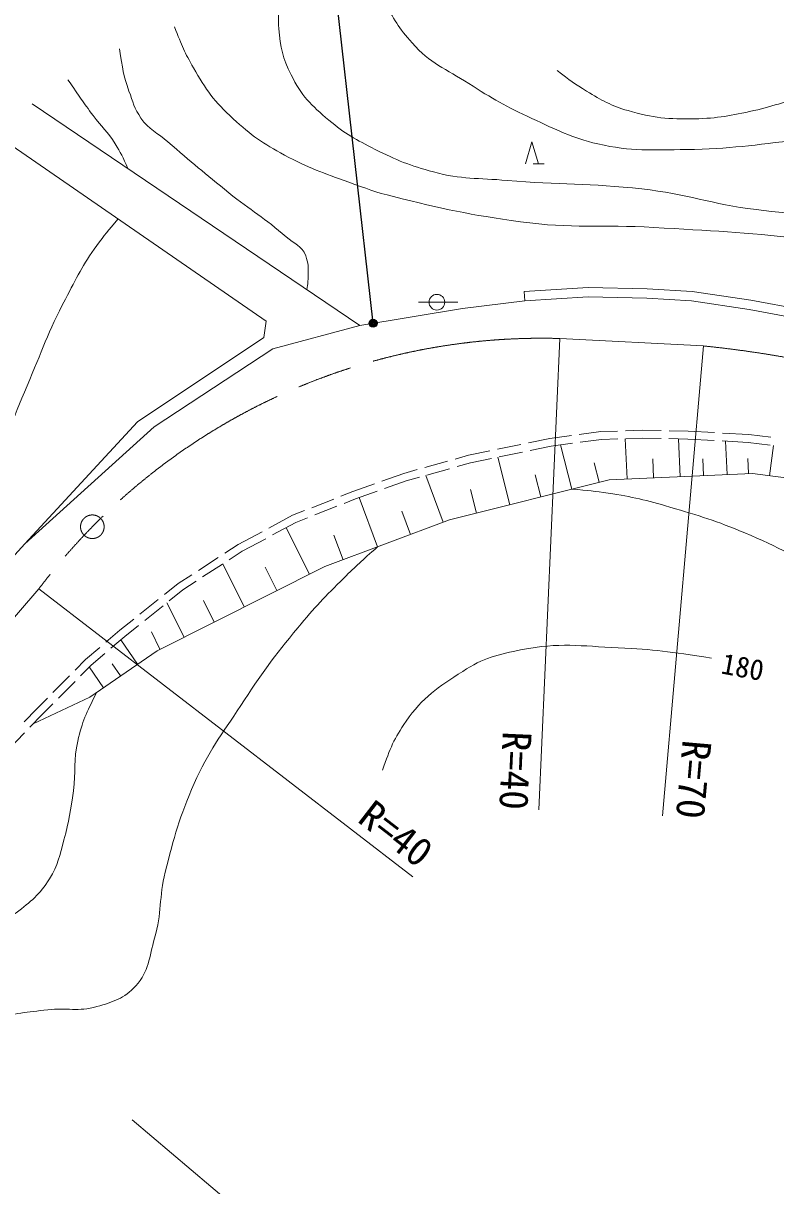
# Model space of a CAD drawing. Units: millimetres, scale not verified. Extents: x 40000 to 680000, y 20000 to 380000.
# Drawn here: x 164035 to 211860, y 268767 to 342688 of the extents above; entities that cross this region are included whole.
import ezdxf
from ezdxf.enums import TextEntityAlignment as Align

# ---------------------------------------------------------------- set-up
doc = ezdxf.new("R2010")
doc.units = ezdxf.units.MM
doc.header["$LTSCALE"] = 1000
doc.header["$PDMODE"] = 32
doc.header["$PDSIZE"] = 500
doc.linetypes.add('CHAIN', pattern=[18.5, 12, -1.5, 3.5, -1.5])
for name, color, linetype, lineweight in [('M-BMK', 2, 'CHAIN', 13), ('M-STR-HTXT', 7, 'Continuous', 13), ('M-STR-STRC', 7, 'Continuous', 25), ('M-WORK', 1, 'Continuous', 13)]:
    doc.layers.add(name, color=color, linetype=linetype, lineweight=lineweight)
doc.styles.add('ＭＳ ゴシック', font='')
doc.styles.get('ＭＳ ゴシック').set_extended_font_data('MS Gothic')

msp = doc.modelspace()

# ---------------------------------------------------------------- linework, layer by layer
at = {"layer": 'M-BMK'}
for p, q in [((198144, 322641), (207277, 322167)), ((121402, 256036), (165026, 306723))]:
    msp.add_line(p, q, dxfattribs=at)
msp.add_circle((168425, 310672), 750, dxfattribs=at)
for centre, radius, start, end in [((196978, 282658), 40000, 88.32886, 143.01487), ((200223, 252524), 70000, 62.68962, 84.21634)]:
    msp.add_arc(centre, radius, start, end, dxfattribs=at)
at = {"layer": 'M-STR-HTXT'}
for p, q in [((198144, 322641), (196800, 292671)), ((207277, 322167), (204654, 292282)), ((165026, 306723), (188794, 288418)), ((170961, 272961), (177199, 267650))]:
    msp.add_line(p, q, dxfattribs=at)
at = {"layer": 'M-STR-STRC'}
msp.add_line((186270, 323612), (183721, 346245), dxfattribs=at)
for radius in [250, 200, 150, 100, 50, 20]:
    msp.add_circle((186270, 323612), radius, dxfattribs=at)
msp.add_point((186270, 323612), dxfattribs=at)
at = {"layer": 'M-WORK'}
for p, q in [((164599, 337565), (185434, 323473)), ((179479, 323740), (162356, 335559)), ((195947, 333747), (196367, 335147)), ((196367, 335147), (196787, 333747)), ((197137, 333747), (196437, 333747)), ((195867, 325630), (199930, 325882)), ((195867, 325630), (195904, 325032)), ((195904, 325032), (199943, 325282)), ((199930, 325882), (203682, 325802)), ((199943, 325282), (203659, 325202)), ((203682, 325802), (206558, 325640)), ((206558, 325640), (210272, 325075)), ((185434, 323473), (191948, 324552)), ((189153, 324949), (190325, 324949)), ((190325, 324949), (191658, 324949)), ((191948, 324552), (195904, 325032)), ((203659, 325202), (206496, 325042)), ((206496, 325042), (210173, 324483)), ((210272, 325075), (214448, 324312)), ((210173, 324483), (214329, 323724)), ((179319, 322701), (179479, 323740)), ((179900, 321995), (185434, 323473)), ((171287, 317346), (179319, 322701)), ((172347, 317019), (179900, 321995)), ((164135, 309587), (171287, 317346)), ((164135, 309587), (172347, 317019)), ((197509, 316291), (198881, 316474)), ((199376, 316540), (200748, 316723)), ((200748, 316723), (201810, 316756)), ((202309, 316772), (203370, 316805)), ((203370, 316805), (204583, 316782)), ((205083, 316773), (206296, 316751)), ((206296, 316751), (207977, 316657)), ((208476, 316630), (210158, 316536)), ((210158, 316536), (211559, 316365)), ((194186, 315603), (195655, 315907)), ((196144, 316009), (197509, 316291)), ((196246, 315519), (197592, 315798)), ((197592, 315798), (198943, 315978)), ((198897, 313061), (198187, 315877)), ((199439, 316044), (200789, 316224)), ((200789, 316224), (201832, 316257)), ((202413, 313709), (202300, 316271)), ((202331, 316272), (203373, 316304)), ((203373, 316304), (204575, 316282)), ((205075, 316273), (206277, 316251)), ((205781, 313856), (205675, 316262)), ((206277, 316251), (207946, 316158)), ((208445, 316131), (210114, 316038)), ((208764, 313987), (208670, 316118)), ((210114, 316038), (211504, 315868)), ((211471, 313917), (211721, 315842)), ((191481, 314979), (192332, 315219)), ((192332, 315219), (193696, 315501)), ((192451, 314733), (193798, 315012)), ((194954, 312067), (194191, 315093)), ((194287, 315113), (195756, 315418)), ((204097, 313783), (204044, 314985)), ((207272, 313922), (207225, 314987)), ((210122, 314047), (210079, 315017)), ((188223, 314064), (189074, 314303)), ((189556, 314438), (191000, 314844)), ((189691, 313957), (191135, 314363)), ((191616, 314498), (192451, 314733)), ((200638, 313500), (200325, 314743)), ((186835, 313570), (188223, 314064)), ((186999, 313098), (188375, 313587)), ((188375, 313587), (189209, 313822)), ((190731, 310956), (189617, 313936)), ((191119, 311101), (201269, 313659)), ((196925, 312564), (196570, 313972)), ((201269, 313659), (210380, 314058)), ((210380, 314058), (219011, 312939)), ((184229, 312615), (184976, 312910)), ((184976, 312910), (186364, 313403)), ((185151, 312441), (186527, 312931)), ((192835, 311534), (192454, 313047)), ((182369, 311882), (183764, 312432)), ((182562, 311420), (183957, 311971)), ((184423, 312154), (185151, 312441)), ((186559, 309397), (185389, 312526)), ((179650, 310591), (181157, 311404)), ((181157, 311404), (181904, 311698)), ((181368, 310950), (182097, 311237)), ((188645, 310176), (188088, 311666)), ((179883, 310149), (181368, 310950)), ((182225, 307651), (180740, 310611)), ((183206, 308144), (191119, 311101)), ((177703, 309542), (179210, 310354)), ((177958, 309111), (179443, 309912)), ((184368, 308578), (183784, 310143)), ((157542, 302334), (164135, 309587)), ((176842, 308984), (177703, 309542)), ((177116, 308566), (177958, 309111)), ((175163, 307896), (176422, 308712)), ((175437, 307478), (176696, 308294)), ((178082, 305572), (176711, 308303)), ((172537, 302789), (183206, 308144)), ((173882, 307066), (174743, 307624)), ((180153, 306612), (179411, 308091)), ((173005, 306361), (173882, 307066)), ((174175, 306660), (175018, 307206)), ((171446, 305107), (172615, 306047)), ((173311, 305965), (174175, 306660)), ((171753, 304712), (172921, 305652)), ((174258, 303653), (173159, 305843)), ((176170, 304612), (175484, 305978)), ((170180, 304088), (171057, 304794)), ((169281, 303322), (170180, 304088)), ((170499, 303703), (171363, 304398)), ((172725, 302884), (172175, 303979)), ((169610, 302946), (170499, 303703)), ((171299, 301933), (170232, 303476)), ((168001, 302232), (168900, 302998)), ((168261, 299832), (172537, 302789)), ((168341, 301865), (169230, 302622)), ((167327, 301552), (168001, 302232)), ((167676, 301194), (168341, 301865)), ((169139, 300439), (168230, 301754)), ((170219, 301186), (169686, 301958)), ((165918, 300132), (166975, 301197)), ((166268, 299774), (167324, 300839)), ((164670, 298141), (168261, 299832)), ((164892, 299097), (165566, 299777)), ((165251, 298748), (165916, 299419)), ((164102, 298271), (164892, 299097)), ((164461, 297923), (165251, 298748)), ((163079, 296478), (164116, 297562))]:
    msp.add_line(p, q, dxfattribs=at)
msp.add_circle((190325, 324949), 500, dxfattribs=at)
for points, knots in [([(180340, 344201), (180237, 343376), (180235, 343068), (180280, 342343), (180354, 341158), (180540, 340473), (181059, 339406), (181700, 338090), (182341, 337474), (183457, 336529), (184493, 335651), (185184, 335285), (186394, 334670), (187782, 333966), (188610, 333644), (190111, 333232), (191883, 332745), (192955, 332856), (194786, 332692), (198128, 332394), (200024, 332531), (203358, 332153), (206219, 331828), (207754, 331195), (210611, 330834), (213360, 330487), (214926, 330565), (217684, 330295), (221485, 329922), (223610, 329671), (227394, 329156), (232139, 328510), (234759, 327891), (239503, 327238), (241842, 326915), (242597, 326809), (245497, 326458)], [0, 0, 0, 0, 1, 1, 1, 2, 2, 2, 3, 3, 3, 4, 4, 4, 5, 5, 5, 6, 6, 6, 7, 7, 7, 8, 8, 8, 9, 9, 9, 10, 10, 10, 11, 11, 11, 12, 12, 12, 12]), ([(186950, 344189), (187591, 342899), (187899, 342398), (188748, 341432), (189888, 340134), (190887, 339784), (192344, 338855), (193855, 337891), (194732, 337385), (196360, 336637), (197957, 335903), (198844, 335412), (200556, 335018), (202706, 334525), (203986, 334634), (206191, 334659), (208963, 334690), (210507, 334959), (213264, 335258), (215377, 335488), (216541, 335789), (218659, 335977), (220264, 336120), (221171, 336192), (222781, 336131), (225852, 336014), (227588, 335817), (230587, 335145), (233653, 334458), (235325, 333879), (238326, 332947), (242357, 331696), (244582, 330892), (248556, 329470), (251928, 328265), (253716, 327293), (257148, 326274), (258622, 325836), (259131, 325676), (260944, 325235)], [0, 0, 0, 0, 1, 1, 1, 2, 2, 2, 3, 3, 3, 4, 4, 4, 5, 5, 5, 6, 6, 6, 7, 7, 7, 8, 8, 8, 9, 9, 9, 10, 10, 10, 11, 11, 11, 12, 12, 12, 13, 13, 13, 13]), ([(173652, 342453), (174110, 341234), (174299, 340827), (174850, 339855), (175640, 338462), (176188, 337701), (177368, 336618), (178523, 335559), (179265, 335044), (180645, 334301), (182166, 333481), (183095, 333167), (184721, 332582), (185817, 332188), (186429, 331950), (187558, 331663), (190674, 330873), (192447, 330509), (195630, 330065), (198911, 329607), (200796, 329903), (204102, 329705), (207759, 329487), (209815, 329419), (213453, 328986), (217030, 328559), (219037, 328284), (222564, 327547), (225262, 326984), (226720, 326442), (229397, 325789), (231855, 325189), (233225, 324816), (235711, 324350), (238070, 323909), (239431, 323896), (241785, 323431), (244842, 322828), (246537, 322392), (249538, 321553), (252923, 320607), (254789, 319970), (258129, 318876), (261502, 317771), (263407, 317188), (266721, 315919), (269485, 314860), (270959, 314082), (273714, 313001), (275866, 312157), (277050, 311610), (279269, 310963), (281748, 310241), (283145, 309802), (285703, 309445), (287822, 309149), (289042, 309108), (291177, 309245), (292809, 309350), (293733, 309516), (295293, 310004), (296766, 310465), (297532, 310921), (298850, 311723), (300120, 312495), (300887, 312899), (301927, 313960), (303366, 315431), (304050, 316413), (305004, 318236), (305855, 319865), (306090, 320593), (306682, 322632)], [0, 0, 0, 0, 1, 1, 1, 2, 2, 2, 3, 3, 3, 4, 4, 4, 5, 5, 5, 6, 6, 6, 7, 7, 7, 8, 8, 8, 9, 9, 9, 10, 10, 10, 11, 11, 11, 12, 12, 12, 13, 13, 13, 14, 14, 14, 15, 15, 15, 16, 16, 16, 17, 17, 17, 18, 18, 18, 19, 19, 19, 20, 20, 20, 21, 21, 21, 22, 22, 22, 23, 23, 23, 24, 24, 24, 24]), ([(170155, 341054), (170353, 339809), (170391, 339385), (170754, 338377), (171003, 337686), (171091, 337258), (171514, 336658), (172030, 335926), (172553, 335724), (173232, 335140), (174728, 333854), (175570, 333138), (177108, 331903), (178506, 330781), (179396, 330286), (180745, 329106), (181251, 328662), (181752, 328539), (181984, 327907), (182157, 327434), (182154, 327131), (182143, 326628), (182136, 326287), (182124, 326151), (182056, 325758)], [0, 0, 0, 0, 1, 1, 1, 2, 2, 2, 3, 3, 3, 4, 4, 4, 5, 5, 5, 6, 6, 6, 7, 7, 7, 8, 8, 8, 8]), ([(197959, 339689), (198792, 339032), (199069, 338833), (199837, 338370), (200812, 337783), (201383, 337453), (202474, 337131), (204074, 336661), (205044, 336578), (206710, 336612), (208191, 336642), (209019, 336816), (210467, 337131), (211862, 337435), (212598, 337785), (213983, 338130), (216306, 338710), (217619, 339000), (219977, 339409), (222229, 339799), (223502, 339944), (225772, 340208), (226770, 340325), (227092, 340364), (228329, 340488)], [0, 0, 0, 0, 1, 1, 1, 2, 2, 2, 3, 3, 3, 4, 4, 4, 5, 5, 5, 6, 6, 6, 7, 7, 7, 8, 8, 8, 8]), ([(166878, 339096), (167628, 337991), (167827, 337690), (168477, 336818), (169008, 336105), (169411, 335779), (169875, 335020), (170234, 334433), (170353, 334195), (170680, 333452)], [0, 0, 0, 0, 1, 1, 1, 2, 2, 2, 3, 3, 3, 3]), ([(144576, 292106), (145545, 292623), (145852, 292835), (146614, 293384), (148039, 294410), (148606, 295265), (149811, 296541), (151468, 298295), (152327, 299343), (153847, 301217), (155195, 302877), (155970, 303798), (157164, 305573), (158008, 306827), (158416, 307574), (159162, 308889), (160283, 310863), (160930, 311961), (161919, 314004), (162959, 316152), (163332, 317448), (164277, 319639), (165210, 321801), (165620, 323068), (166715, 325153), (167430, 326516), (167806, 327307), (168713, 328550), (169211, 329232), (169396, 329481), (170059, 330242)], [0, 0, 0, 0, 1, 1, 1, 2, 2, 2, 3, 3, 3, 4, 4, 4, 5, 5, 5, 6, 6, 6, 7, 7, 7, 8, 8, 8, 9, 9, 9, 10, 10, 10, 10]), ([(198897, 313061), (199995, 312977), (200316, 312933), (201219, 312801), (202771, 312573), (203632, 312367), (205136, 311922), (207019, 311364), (208080, 311046), (209891, 310283), (212078, 309362), (213230, 308683), (215366, 307646), (218053, 306341), (219631, 305746), (222239, 304289), (225426, 302509), (227155, 301395), (230111, 299254), (232131, 297791), (233123, 296789), (235027, 295178), (236935, 293563), (237908, 292543), (239862, 290982), (241818, 289419), (243023, 288687), (245057, 287226), (247737, 285300), (249352, 284371), (251930, 282311), (253243, 281261), (253998, 280682), (255167, 279473), (255781, 278838), (256001, 278610), (256685, 277795)], [0, 0, 0, 0, 1, 1, 1, 2, 2, 2, 3, 3, 3, 4, 4, 4, 5, 5, 5, 6, 6, 6, 7, 7, 7, 8, 8, 8, 9, 9, 9, 10, 10, 10, 11, 11, 11, 12, 12, 12, 12]), ([(123428, 230446), (123148, 231357), (123067, 231698), (122988, 232524), (122887, 233583), (122964, 234201), (123188, 235241), (123549, 236916), (123861, 237846), (124586, 239397), (125377, 241088), (125858, 242035), (126944, 243553), (128187, 245291), (129053, 246138), (130501, 247709), (132281, 249641), (133380, 250626), (135256, 252465), (136644, 253825), (137412, 254597), (138853, 255901), (140602, 257485), (141610, 258348), (143488, 259778), (144863, 260824), (145760, 261236), (147125, 262295), (148233, 263156), (148885, 263630), (149802, 264693), (150639, 265663), (151003, 266298), (151640, 267410), (152578, 269045), (152914, 270062), (153798, 271726), (154425, 272906), (154705, 273622), (155516, 274683), (156638, 276149), (157509, 276798), (159033, 277840), (160174, 278620), (160907, 278957), (162230, 279358), (163504, 279745), (164264, 279802), (165587, 279958), (166798, 280101), (167531, 279820), (168704, 280158), (169757, 280461), (170438, 280670), (171181, 281476), (172046, 282414), (172022, 283289), (172380, 284513), (172846, 286107), (172659, 287098), (173059, 288709), (173617, 290956), (173968, 292224), (174898, 294344), (175803, 296408), (176619, 297414), (177855, 299299), (179171, 301307), (179954, 302410), (181491, 304254), (182566, 305544), (183207, 306238), (184408, 307411), (185226, 308210), (185512, 308479), (186559, 309397)], [0, 0, 0, 0, 1, 1, 1, 2, 2, 2, 3, 3, 3, 4, 4, 4, 5, 5, 5, 6, 6, 6, 7, 7, 7, 8, 8, 8, 9, 9, 9, 10, 10, 10, 11, 11, 11, 12, 12, 12, 13, 13, 13, 14, 14, 14, 15, 15, 15, 16, 16, 16, 17, 17, 17, 18, 18, 18, 19, 19, 19, 20, 20, 20, 21, 21, 21, 22, 22, 22, 23, 23, 23, 24, 24, 24, 25, 25, 25, 25]), ([(186868, 295183), (187346, 296608), (187607, 297183), (188367, 298300), (189421, 299850), (190393, 300454), (191963, 301477), (193279, 302334), (194199, 302550), (195740, 302856), (198083, 303320), (199468, 303087), (201854, 302975), (204183, 302866), (205024, 302740), (207788, 302316)], [0, 0, 0, 0, 1, 1, 1, 2, 2, 2, 3, 3, 3, 4, 4, 4, 5, 5, 5, 5]), ([(155633, 281690), (156953, 282450), (157286, 282643), (158348, 283248), (159283, 283781), (159803, 284087), (160746, 284607), (161846, 285214), (162578, 285371), (163583, 286125), (164527, 286834), (165076, 287281), (165701, 288283), (166247, 289159), (166346, 289766), (166620, 290761), (166949, 291956), (167052, 292649), (167219, 293878), (167386, 295104), (167226, 295827), (167499, 297035), (167785, 298299), (168037, 298795), (168694, 300132)], [0, 0, 0, 0, 1, 1, 1, 2, 2, 2, 3, 3, 3, 4, 4, 4, 5, 5, 5, 6, 6, 6, 7, 7, 7, 8, 8, 8, 8])]:
    msp.add_open_spline(points, degree=3, knots=knots, dxfattribs=at)

# ---------------------------------------------------------------- texts
at = {"layer": 'M-STR-HTXT', "style": 'ＭＳ ゴシック'}
for s, rotation, p in [('R=40', 267.433, (195321, 295161)), ('R=70', 264.984, (206647, 294598)), ('R=40', 322.399, (187729, 291165))]:
    msp.add_text(s, height=1833, rotation=rotation, dxfattribs=at).set_placement(p, align=Align.MIDDLE_CENTER)
at = {"layer": 'M-WORK', "style": 'ＭＳ ゴシック'}
msp.add_text('180', height=1320, rotation=349.509, dxfattribs=at).set_placement((209764, 301755), align=Align.MIDDLE_CENTER)

doc.saveas('drawing.dxf')
